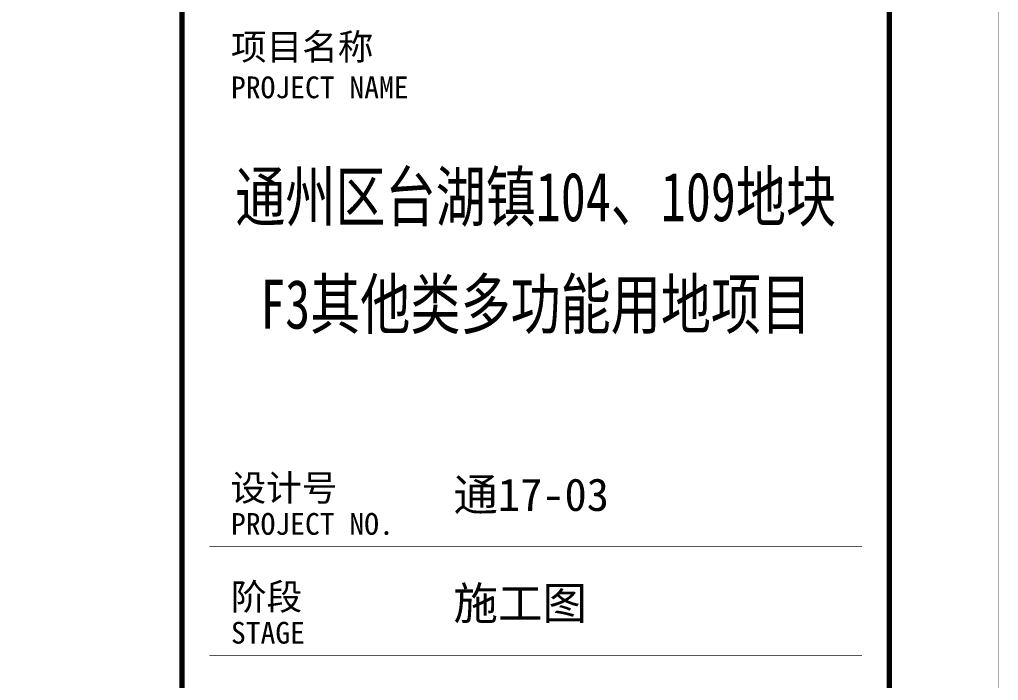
# Model space of a CAD drawing. Extents: x -280168 to 205214, y -148835 to -64913.
# Drawn here: x 196219 to 205214, y -103974 to -97901 of the extents above; entities that cross this region are included whole.
import ezdxf
from ezdxf.enums import TextEntityAlignment as Align

# ---------------------------------------------------------------- set-up
doc = ezdxf.new("R2010")
doc.units = 0
doc.header["$LTSCALE"] = 1000
doc.header["$MEASUREMENT"] = 0
doc.layers.add('04-不打印_辅助线', color=165, linetype='Continuous', plot=False)
doc.styles.add('图签信息$0$华文细黑', font='STXIHEI_0.TTF', dxfattribs={"height": 10})

# ---------------------------------------------------------------- blocks, each defined once
blk = doc.blocks.new('图签信息')
at = {"const_width": 0.5}
blk.add_lwpolyline([(-65, 0), (0, 0), (0, 500.5), (-65, 500.5)], close=True, dxfattribs=at)
at = {"const_width": 0.05}
for points in [[(-62.5, 450.865), (-2.5, 450.865)], [(-62.5, 440.865), (-2.5, 440.865)]]:
    blk.add_lwpolyline(points, dxfattribs=at)
at = {"style": '图签信息$0$华文细黑'}
for s, height, p in [('项目名称', 2.4, (-60.5, 498.003)), ('PROJECT NAME', 2, (-60.5, 494.079)), ('设计号', 2.4, (-60.545, 457.479)), ('PROJECT NO.', 2, (-60.5, 453.965)), ('阶段', 2.4, (-60.5, 447.469)), ('STAGE', 2, (-60.5, 443.965))]:
    blk.add_text(s, height=height, dxfattribs=at).set_placement(p, align=Align.TOP_LEFT)
at = {"color": 4, "style": '图签信息$0$华文细黑', "width": 0.75}
for s, p in [('通州区台湖镇104、109地块', (-32.5, 480.778)), ('F3其他类多功能用地项目', (-32.5, 470.905))]:
    blk.add_text(s, height=4.5, dxfattribs=at).set_placement(p, align=Align.CENTER)
at = {"color": 4, "ltscale": 0.001, "char_height": 3, "width": 58.48948, "attachment_point": 4, "style": '图签信息$0$华文细黑'}
for s, insert in [('通17-03', (-40.062, 455.511)), ('施工图', (-40.062, 445.511))]:
    blk.add_mtext(s, dxfattribs=dict(at, insert=insert))
blk = doc.blocks.new('图签-A1')
at = {"color": 2}
blk.add_blockref('图签信息', (0, 0), dxfattribs=at)
blk = doc.blocks.new('图框-A1')
for points, const_width in [([(0, 0), (841, 0), (841, 594), (0, 594)], 0.05), ([(766, 584), (25, 584), (25, 10), (766, 10)], 0.5)]:
    blk.add_lwpolyline(points, close=True, dxfattribs=dict(const_width=const_width))

msp = doc.modelspace()

# ---------------------------------------------------------------- linework, layer by layer
at = {"layer": '04-不打印_辅助线'}
msp.add_lwpolyline([(123611.1, -117932.1), (197711.1, -117932.1), (197711.1, -90432.1), (123611.1, -90432.1)], close=True, dxfattribs=at)

# ---------------------------------------------------------------- block references
at = {"xscale": 100, "yscale": 100, "zscale": 100}
for name, p in [('图框-A1', (121111.1, -148832.1)), ('图签-A1', (204211.1, -147832.1))]:
    msp.add_blockref(name, p, dxfattribs=at)

doc.saveas('drawing.dxf')
